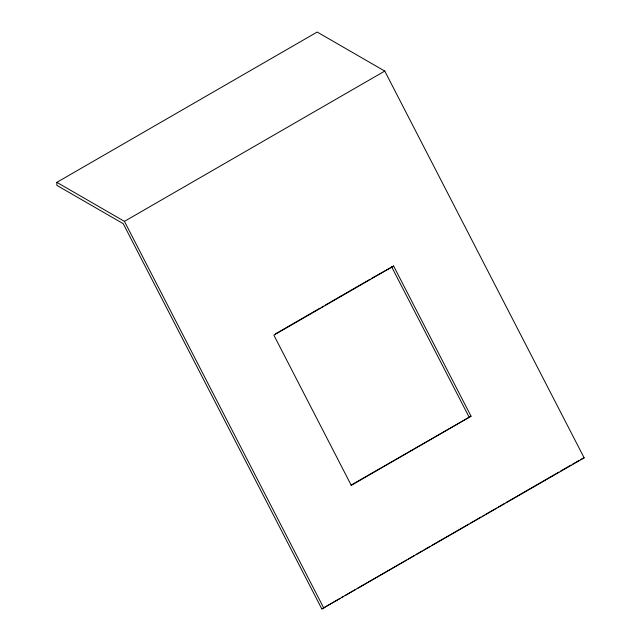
<?xml version="1.0" encoding="UTF-8"?>
<svg xmlns="http://www.w3.org/2000/svg" width="641" height="641" viewBox="0 0 641 641"><rect width="100%" height="100%" fill="white"/><g stroke="black" fill="none" stroke-linecap="round" stroke-linejoin="round"><path stroke-width="0.96" d="M56.849 182.348L317.175 32.05L384.76 71.071L584.151 457.85L321.838 608.95L123.232 223.685L56.849 185.353L56.849 182.348L124.434 221.369L323.825 608.157M124.434 221.369L384.76 71.071M275.318 333.961L320.115 308.097M321.838 307.103L323.561 306.11M325.283 305.116L370.089 279.252M371.812 278.258L393.614 266.023L471.039 416.209L351.284 485.349L273.859 335.155L393.614 266.023M351.02 485.149L471.039 416.209M321.838 608.95L340.002 598.462M341.733 597.468L343.464 596.467M345.195 595.465L355.571 589.48M357.301 588.478L406.602 560.018M408.325 559.016L414.382 555.523M416.113 554.521L422.163 551.028M423.893 550.026L429.951 546.533M431.681 545.531L468.867 524.066M470.598 523.064L480.974 517.071M482.705 516.077L484.436 515.076M486.166 514.074L496.543 508.081M498.273 507.087L504.331 503.594M506.061 502.592L558.816 472.129M560.546 471.135L570.923 465.142M572.653 464.14L578.711 460.647M580.442 459.653L584.151 457.85M391.627 266.816L469.052 417.003"/></g></svg>
